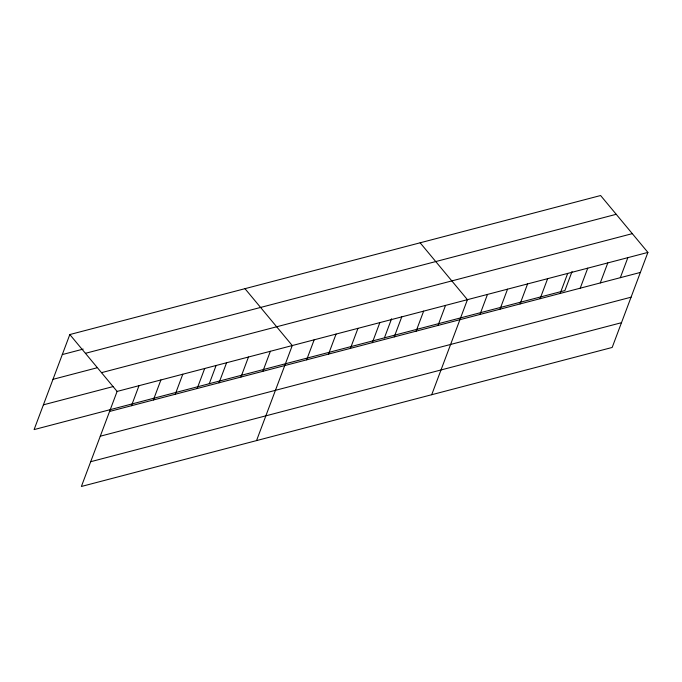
<?xml version="1.0" encoding="UTF-8"?>
<svg xmlns="http://www.w3.org/2000/svg" width="682" height="682" viewBox="0 0 682 682"><rect width="100%" height="100%" fill="white"/><g stroke="black" fill="none" stroke-linecap="round" stroke-linejoin="round"><path stroke-width="1.02" d="M647.9 252.408L117.108 391.425L81.388 486.471L612.18 347.453L647.9 252.408L600.612 195.529L69.82 334.547L34.1 429.592L564.892 290.575L572.053 271.53M131.481 405.713L139 385.688M153.373 399.984L160.901 379.959M175.265 394.247L182.793 374.222M197.166 388.51L204.685 368.485M209.263 383.71L216.058 365.62M219.058 382.781L226.586 362.756M240.951 377.044L248.478 357.018M262.851 371.306L270.37 351.281M256.543 440.589L292.271 345.552L244.983 288.674M306.636 359.84L314.163 339.815M328.536 354.103L336.064 334.086M350.429 348.374L357.956 328.349M372.321 342.637L379.848 322.612M384.426 337.837L391.579 318.792M394.222 336.899L401.749 316.883M416.114 331.171L423.641 311.145M438.006 325.433L445.534 305.408M431.706 394.716L467.434 299.679L420.146 242.801M479.958 314.445L487.485 294.428M500.008 309.193L507.536 289.177M520.059 303.942L527.587 283.917M540.11 298.69L547.637 278.665M560.169 293.439L567.688 273.414M580.22 288.188L587.748 268.162M600.271 282.936L607.798 262.911M620.322 277.685L627.849 257.66M62.301 354.572L83.195 349.099M85.429 353.319L616.221 214.301M52.991 379.328L96.784 367.862M101.507 372.653L632.299 233.645M43.409 404.835L113.076 386.592M109.58 411.451L640.372 272.433M100.28 436.207L631.072 297.19M90.689 461.714L621.481 322.697M69.82 334.547L117.108 391.425"/></g></svg>
